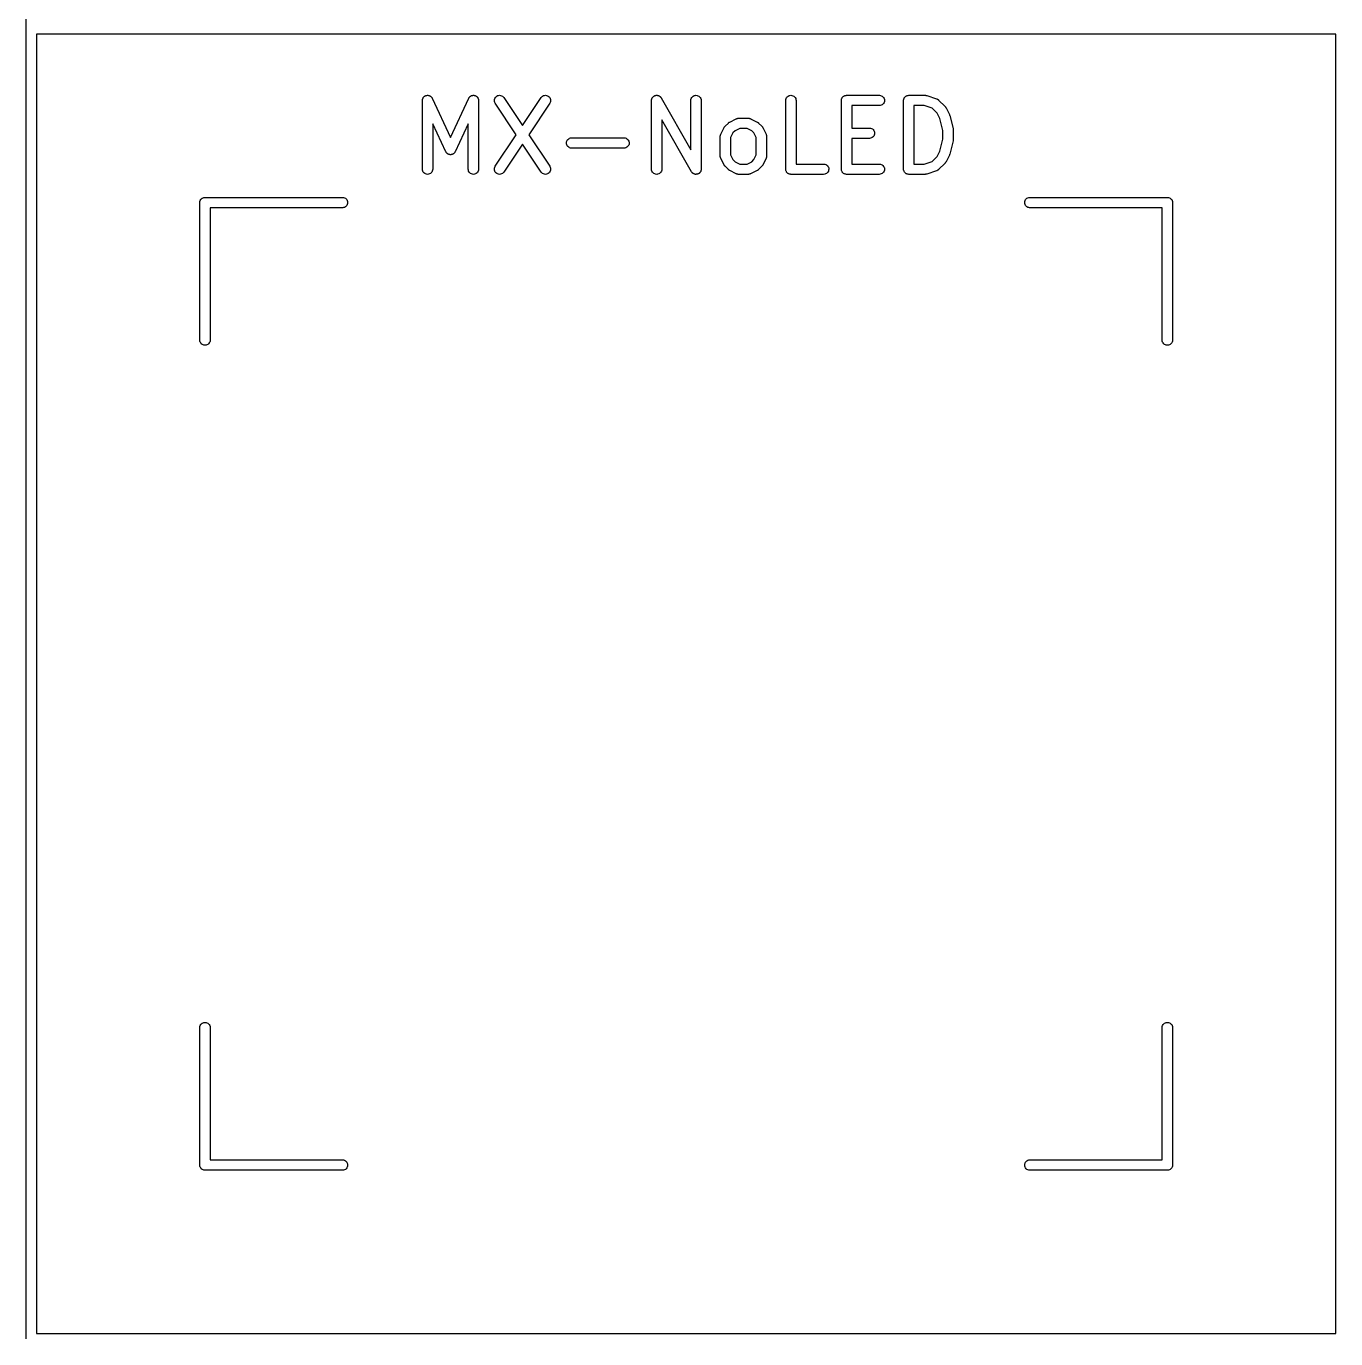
# Model space of a CAD drawing. Extents: x 92.8 to 169.1, y -159.6 to -64.2.
# Drawn here: x 92.79 to 111.84, y -140.5 to -121.4 of the extents above; entities that cross this region are included whole.
import ezdxf

# ---------------------------------------------------------------- set-up
doc = ezdxf.new("R2010")
doc.units = 0
doc.layers.add('BLACK', color=7, linetype='CONTINUOUS')

msp = doc.modelspace()

# ---------------------------------------------------------------- linework, layer by layer
at = {"layer": 'BLACK', "linetype": 'CONTINUOUS'}
for p, q in [((92.794, -121.44), (92.794, -102.398)), ((92.7936, -121.444), (92.794, -121.44)), ((92.794, -121.448), (92.7936, -121.444)), ((92.794, -140.49), (92.794, -121.448)), ((92.944, -121.519), (92.944, -140.419)), ((111.844, -121.519), (92.944, -121.519)), ((111.844, -140.419), (111.844, -121.519)), ((98.5571, -122.483), (98.5577, -122.477)), ((98.5571, -122.484), (98.5571, -122.483)), ((98.5571, -123.484), (98.5571, -122.484)), ((98.5577, -122.477), (98.5581, -122.472)), ((98.5581, -122.472), (98.5585, -122.47)), ((98.5585, -122.47), (98.5587, -122.468)), ((98.5587, -122.468), (98.5604, -122.463)), ((98.5604, -122.463), (98.5619, -122.458)), ((98.5619, -122.458), (98.5626, -122.456)), ((98.5626, -122.456), (98.5632, -122.454)), ((98.5632, -122.454), (98.5659, -122.449)), ((98.5659, -122.449), (98.5683, -122.444)), ((98.5683, -122.444), (98.5694, -122.443)), ((98.5694, -122.443), (98.5702, -122.442)), ((98.5702, -122.442), (98.5738, -122.437)), ((98.5738, -122.437), (98.5772, -122.433)), ((98.5772, -122.433), (98.5785, -122.432)), ((98.5785, -122.432), (98.5796, -122.43)), ((98.5796, -122.43), (98.584, -122.427)), ((98.584, -122.427), (98.5882, -122.423)), ((98.5882, -122.423), (98.5897, -122.422)), ((98.5897, -122.422), (98.591, -122.421)), ((98.591, -122.421), (98.596, -122.419)), ((98.596, -122.419), (98.6009, -122.416)), ((98.6009, -122.416), (98.6025, -122.415)), ((98.6025, -122.415), (98.604, -122.414)), ((98.604, -122.414), (98.6094, -122.413)), ((98.6094, -122.413), (98.6147, -122.411)), ((98.6147, -122.411), (98.6164, -122.411)), ((98.6164, -122.411), (98.618, -122.41)), ((98.618, -122.41), (98.6236, -122.41)), ((98.6236, -122.41), (98.6292, -122.409)), ((98.6292, -122.409), (98.6309, -122.409)), ((98.6309, -122.409), (98.6326, -122.409)), ((98.6326, -122.409), (98.6382, -122.409)), ((98.6382, -122.409), (98.6438, -122.41)), ((98.6438, -122.41), (98.6455, -122.41)), ((98.6455, -122.41), (98.6472, -122.41)), ((98.6472, -122.41), (98.6525, -122.412)), ((98.6525, -122.412), (98.658, -122.413)), ((98.658, -122.413), (98.6595, -122.414)), ((98.6595, -122.414), (98.6612, -122.415)), ((98.6612, -122.415), (98.6661, -122.417)), ((98.6661, -122.417), (98.6712, -122.42)), ((98.6712, -122.42), (98.6725, -122.421)), ((98.6725, -122.421), (98.674, -122.422)), ((98.674, -122.422), (98.6784, -122.425)), ((98.6784, -122.425), (98.6828, -122.429)), ((98.6828, -122.429), (98.684, -122.43)), ((98.684, -122.43), (98.6853, -122.431)), ((98.6853, -122.431), (98.6889, -122.435)), ((98.6889, -122.435), (98.6926, -122.44)), ((98.6926, -122.44), (98.6935, -122.441)), ((98.6935, -122.441), (98.6946, -122.442)), ((98.6946, -122.442), (98.6972, -122.447)), ((98.6972, -122.447), (98.7001, -122.452)), ((98.7001, -122.452), (98.9654, -123.021)), ((98.9654, -123.021), (99.2308, -122.452)), ((99.2308, -122.452), (99.2312, -122.451)), ((99.2312, -122.451), (99.2342, -122.446)), ((99.2342, -122.446), (99.2369, -122.442)), ((99.2369, -122.442), (99.238, -122.44)), ((99.238, -122.44), (99.2389, -122.439)), ((99.2389, -122.439), (99.2427, -122.435)), ((99.2427, -122.435), (99.2463, -122.43)), ((99.2463, -122.43), (99.2476, -122.429)), ((99.2476, -122.429), (99.2488, -122.428)), ((99.2488, -122.428), (99.2533, -122.425)), ((99.2533, -122.425), (99.2577, -122.421)), ((99.2577, -122.421), (99.2592, -122.42)), ((99.2592, -122.42), (99.2606, -122.419)), ((99.2606, -122.419), (99.2657, -122.417)), ((99.2657, -122.417), (99.2707, -122.414)), ((99.2707, -122.414), (99.2723, -122.414)), ((99.2723, -122.414), (99.2739, -122.413)), ((99.2739, -122.413), (99.2793, -122.412)), ((99.2793, -122.412), (99.2847, -122.41)), ((99.2847, -122.41), (99.2864, -122.41)), ((99.2864, -122.41), (99.2881, -122.41)), ((99.2881, -122.41), (99.2937, -122.409)), ((99.2937, -122.409), (99.2993, -122.409)), ((99.2993, -122.409), (99.301, -122.409)), ((99.301, -122.409), (99.3027, -122.409)), ((99.3027, -122.409), (99.3083, -122.41)), ((99.3083, -122.41), (99.3138, -122.41)), ((99.3138, -122.41), (99.3155, -122.411)), ((99.3155, -122.411), (99.3172, -122.411)), ((99.3172, -122.411), (99.3225, -122.413)), ((99.3225, -122.413), (99.3278, -122.415)), ((99.3278, -122.415), (99.3293, -122.416)), ((99.3293, -122.416), (99.331, -122.416)), ((99.331, -122.416), (99.3358, -122.419)), ((99.3358, -122.419), (99.3407, -122.422)), ((99.3407, -122.422), (99.342, -122.423)), ((99.342, -122.423), (99.3435, -122.424)), ((99.3435, -122.424), (99.3477, -122.427)), ((99.3477, -122.427), (99.352, -122.431)), ((99.352, -122.431), (99.3531, -122.432)), ((99.3531, -122.432), (99.3543, -122.434)), ((99.3543, -122.434), (99.3577, -122.438)), ((99.3577, -122.438), (99.3612, -122.442)), ((99.3612, -122.442), (99.362, -122.444)), ((99.362, -122.444), (99.3631, -122.445)), ((99.3631, -122.445), (99.3655, -122.45)), ((99.3655, -122.45), (99.3681, -122.455)), ((99.3681, -122.455), (99.3686, -122.457)), ((99.3686, -122.457), (99.3693, -122.458)), ((99.3693, -122.458), (99.3707, -122.464)), ((99.3707, -122.464), (99.3723, -122.469)), ((99.3723, -122.469), (99.3725, -122.471)), ((99.3725, -122.471), (99.3729, -122.473)), ((99.3729, -122.473), (99.3732, -122.478)), ((99.3732, -122.478), (99.3738, -122.484)), ((99.3738, -122.484), (99.3738, -123.484)), ((99.6047, -122.483), (99.6063, -122.468)), ((99.606, -122.498), (99.6047, -122.483)), ((99.61, -122.512), (99.606, -122.498)), ((99.6063, -122.468), (99.6107, -122.454)), ((99.6167, -122.525), (99.61, -122.512)), ((99.6107, -122.454), (99.6178, -122.442)), ((99.6173, -122.525), (99.6167, -122.525)), ((99.9229, -122.984), (99.6173, -122.525)), ((99.6178, -122.442), (99.6272, -122.43)), ((99.6272, -122.43), (99.6385, -122.421)), ((99.6385, -122.421), (99.6515, -122.414)), ((99.6515, -122.414), (99.6655, -122.41)), ((99.6655, -122.41), (99.6801, -122.409)), ((99.6801, -122.409), (99.6947, -122.41)), ((99.6947, -122.41), (99.7087, -122.415)), ((99.7087, -122.415), (99.7216, -122.422)), ((99.7216, -122.422), (99.7328, -122.431)), ((99.7328, -122.431), (99.7421, -122.442)), ((99.7421, -122.442), (100.013, -122.849)), ((100.013, -122.849), (100.284, -122.442)), ((100.409, -122.525), (100.103, -122.984)), ((100.284, -122.442), (100.285, -122.441)), ((100.285, -122.441), (100.294, -122.43)), ((100.294, -122.43), (100.305, -122.421)), ((100.305, -122.421), (100.318, -122.414)), ((100.318, -122.414), (100.332, -122.41)), ((100.332, -122.41), (100.347, -122.409)), ((100.347, -122.409), (100.362, -122.41)), ((100.362, -122.41), (100.376, -122.415)), ((100.376, -122.415), (100.388, -122.422)), ((100.388, -122.422), (100.4, -122.431)), ((100.4, -122.431), (100.409, -122.442)), ((100.409, -122.442), (100.416, -122.455)), ((100.416, -122.513), (100.409, -122.525)), ((100.416, -122.455), (100.42, -122.469)), ((100.42, -122.499), (100.416, -122.513)), ((100.42, -122.469), (100.421, -122.484)), ((100.421, -122.484), (100.42, -122.499)), ((101.89, -122.483), (101.891, -122.48)), ((101.89, -122.484), (101.89, -122.483)), ((101.89, -123.484), (101.89, -122.484)), ((101.891, -122.478), (101.892, -122.473)), ((101.891, -122.48), (101.891, -122.478)), ((101.892, -122.468), (101.893, -122.466)), ((101.892, -122.473), (101.892, -122.468)), ((101.893, -122.463), (101.895, -122.459)), ((101.893, -122.466), (101.893, -122.463)), ((101.895, -122.459), (101.896, -122.454)), ((101.896, -122.454), (101.898, -122.452)), ((101.898, -122.452), (101.899, -122.45)), ((101.899, -122.45), (101.901, -122.446)), ((101.901, -122.446), (101.904, -122.442)), ((101.904, -122.442), (101.905, -122.44)), ((101.905, -122.44), (101.907, -122.437)), ((101.907, -122.437), (101.91, -122.434)), ((101.91, -122.434), (101.913, -122.43)), ((101.913, -122.43), (101.915, -122.429)), ((101.915, -122.429), (101.917, -122.427)), ((101.917, -122.427), (101.921, -122.424)), ((101.921, -122.424), (101.924, -122.421)), ((101.924, -122.421), (101.927, -122.42)), ((101.927, -122.42), (101.929, -122.419)), ((101.929, -122.419), (101.933, -122.417)), ((101.933, -122.417), (101.937, -122.414)), ((101.937, -122.414), (101.94, -122.414)), ((101.94, -122.414), (101.942, -122.413)), ((101.942, -122.413), (101.947, -122.412)), ((101.947, -122.412), (101.951, -122.41)), ((101.951, -122.41), (101.954, -122.41)), ((101.954, -122.41), (101.956, -122.409)), ((101.956, -122.409), (101.961, -122.409)), ((101.961, -122.409), (101.966, -122.409)), ((101.966, -122.409), (101.968, -122.409)), ((101.968, -122.409), (101.971, -122.409)), ((101.971, -122.409), (101.976, -122.41)), ((101.976, -122.41), (101.981, -122.41)), ((101.981, -122.41), (101.983, -122.411)), ((101.983, -122.411), (101.985, -122.412)), ((101.985, -122.412), (101.99, -122.413)), ((101.99, -122.413), (101.994, -122.415)), ((101.994, -122.415), (101.997, -122.416)), ((101.997, -122.416), (101.999, -122.417)), ((101.999, -122.417), (102.003, -122.419)), ((102.003, -122.419), (102.007, -122.422)), ((102.007, -122.422), (102.009, -122.423)), ((102.009, -122.423), (102.011, -122.425)), ((102.011, -122.425), (102.015, -122.428)), ((102.015, -122.428), (102.019, -122.431)), ((102.019, -122.431), (102.02, -122.433)), ((102.02, -122.433), (102.022, -122.435)), ((102.022, -122.435), (102.025, -122.439)), ((102.025, -122.439), (102.028, -122.442)), ((102.028, -122.442), (102.029, -122.445)), ((102.029, -122.445), (102.031, -122.447)), ((102.031, -122.447), (102.462, -123.201)), ((102.462, -122.483), (102.463, -122.468)), ((102.462, -122.484), (102.462, -122.483)), ((102.462, -123.201), (102.462, -122.484)), ((102.463, -122.468), (102.468, -122.454)), ((102.468, -122.454), (102.475, -122.442)), ((102.475, -122.442), (102.484, -122.43)), ((102.484, -122.43), (102.496, -122.421)), ((102.496, -122.421), (102.509, -122.414)), ((102.509, -122.414), (102.523, -122.41)), ((102.523, -122.41), (102.537, -122.409)), ((102.537, -122.409), (102.552, -122.41)), ((102.552, -122.41), (102.566, -122.415)), ((102.566, -122.415), (102.579, -122.422)), ((102.579, -122.422), (102.59, -122.431)), ((102.59, -122.431), (102.599, -122.442)), ((102.599, -122.442), (102.606, -122.455)), ((102.606, -122.455), (102.61, -122.469)), ((102.61, -122.469), (102.612, -122.484)), ((102.612, -122.484), (102.612, -123.484)), ((103.843, -122.483), (103.844, -122.468)), ((103.843, -122.484), (103.843, -122.483)), ((103.843, -123.484), (103.843, -122.484)), ((103.844, -122.468), (103.849, -122.454)), ((103.849, -122.454), (103.856, -122.442)), ((103.856, -122.442), (103.865, -122.43)), ((103.865, -122.43), (103.877, -122.421)), ((103.877, -122.421), (103.89, -122.414)), ((103.89, -122.414), (103.904, -122.41)), ((103.904, -122.41), (103.918, -122.409)), ((103.918, -122.409), (103.933, -122.41)), ((103.933, -122.41), (103.947, -122.415)), ((103.947, -122.415), (103.96, -122.422)), ((103.96, -122.422), (103.971, -122.431)), ((103.971, -122.431), (103.98, -122.442)), ((103.98, -122.442), (103.987, -122.455)), ((103.987, -122.455), (103.991, -122.469)), ((103.991, -122.469), (103.993, -122.484)), ((103.993, -122.484), (103.993, -123.409)), ((104.652, -122.483), (104.653, -122.476)), ((104.652, -122.484), (104.652, -122.483)), ((104.652, -122.483), (104.652, -122.483)), ((104.652, -122.483), (104.652, -122.483)), ((104.652, -122.483), (104.652, -122.483)), ((104.652, -123.484), (104.652, -122.484)), ((104.653, -122.476), (104.654, -122.469)), ((104.654, -122.468), (104.656, -122.462)), ((104.654, -122.469), (104.654, -122.468)), ((104.654, -122.469), (104.654, -122.469)), ((104.656, -122.462), (104.658, -122.455)), ((104.658, -122.454), (104.662, -122.448)), ((104.658, -122.455), (104.658, -122.454)), ((104.658, -122.455), (104.658, -122.455)), ((104.662, -122.448), (104.665, -122.442)), ((104.665, -122.442), (104.67, -122.436)), ((104.665, -122.442), (104.665, -122.442)), ((104.665, -122.442), (104.665, -122.442)), ((104.67, -122.436), (104.674, -122.431)), ((104.674, -122.431), (104.675, -122.43)), ((104.675, -122.43), (104.68, -122.426)), ((104.675, -122.43), (104.675, -122.43)), ((104.68, -122.426), (104.686, -122.421)), ((104.686, -122.421), (104.693, -122.418)), ((104.686, -122.421), (104.686, -122.421)), ((104.686, -122.421), (104.686, -122.421)), ((104.693, -122.418), (104.699, -122.415)), ((104.699, -122.414), (104.706, -122.412)), ((104.699, -122.415), (104.699, -122.414)), ((104.699, -122.414), (104.699, -122.414)), ((104.706, -122.412), (104.713, -122.41)), ((104.713, -122.41), (104.713, -122.41)), ((104.713, -122.41), (104.713, -122.41)), ((104.713, -122.41), (104.72, -122.41)), ((104.72, -122.41), (104.727, -122.409)), ((104.727, -122.409), (105.204, -122.409)), ((105.204, -122.559), (104.802, -122.559)), ((104.802, -122.559), (104.802, -122.885)), ((105.204, -122.409), (105.205, -122.409)), ((105.218, -122.557), (105.204, -122.559)), ((105.205, -122.409), (105.219, -122.411)), ((105.232, -122.553), (105.218, -122.557)), ((105.219, -122.411), (105.233, -122.415)), ((105.245, -122.546), (105.232, -122.553)), ((105.233, -122.415), (105.246, -122.422)), ((105.256, -122.537), (105.245, -122.546)), ((105.246, -122.422), (105.257, -122.431)), ((105.266, -122.526), (105.256, -122.537)), ((105.257, -122.431), (105.266, -122.443)), ((105.266, -122.443), (105.273, -122.456)), ((105.273, -122.513), (105.266, -122.526)), ((105.273, -122.456), (105.277, -122.47)), ((105.277, -122.499), (105.273, -122.513)), ((105.277, -122.47), (105.279, -122.484)), ((105.279, -122.484), (105.277, -122.499)), ((105.557, -122.483), (105.558, -122.476)), ((105.557, -122.484), (105.557, -122.483)), ((105.557, -122.483), (105.557, -122.483)), ((105.557, -122.483), (105.557, -122.483)), ((105.557, -122.483), (105.557, -122.483)), ((105.557, -123.484), (105.557, -122.484)), ((105.558, -122.476), (105.559, -122.469)), ((105.559, -122.468), (105.561, -122.462)), ((105.559, -122.469), (105.559, -122.468)), ((105.559, -122.469), (105.559, -122.469)), ((105.561, -122.462), (105.563, -122.455)), ((105.563, -122.454), (105.567, -122.448)), ((105.563, -122.455), (105.563, -122.454)), ((105.563, -122.455), (105.563, -122.455)), ((105.567, -122.448), (105.57, -122.442)), ((105.57, -122.442), (105.575, -122.436)), ((105.57, -122.442), (105.57, -122.442)), ((105.57, -122.442), (105.57, -122.442)), ((105.575, -122.436), (105.579, -122.431)), ((105.579, -122.431), (105.579, -122.43)), ((105.579, -122.43), (105.58, -122.43)), ((105.58, -122.43), (105.585, -122.426)), ((105.585, -122.426), (105.591, -122.421)), ((105.591, -122.421), (105.597, -122.418)), ((105.591, -122.421), (105.591, -122.421)), ((105.591, -122.421), (105.591, -122.421)), ((105.597, -122.418), (105.604, -122.415)), ((105.604, -122.414), (105.611, -122.412)), ((105.604, -122.415), (105.604, -122.414)), ((105.604, -122.414), (105.604, -122.414)), ((105.611, -122.412), (105.618, -122.41)), ((105.618, -122.41), (105.618, -122.41)), ((105.618, -122.41), (105.618, -122.41)), ((105.618, -122.41), (105.625, -122.41)), ((105.625, -122.41), (105.632, -122.409)), ((105.632, -122.409), (105.87, -122.409)), ((105.707, -122.559), (105.707, -123.409)), ((105.858, -122.559), (105.707, -122.559)), ((105.973, -122.597), (105.858, -122.559)), ((105.87, -122.409), (105.871, -122.409)), ((105.871, -122.409), (105.875, -122.409)), ((105.875, -122.409), (105.88, -122.409)), ((105.88, -122.409), (105.883, -122.41)), ((105.883, -122.41), (105.886, -122.411)), ((105.886, -122.411), (105.89, -122.412)), ((105.89, -122.412), (105.894, -122.413)), ((105.894, -122.413), (106.037, -122.46)), ((106.037, -122.46), (106.038, -122.461)), ((106.038, -122.461), (106.04, -122.462)), ((106.04, -122.462), (106.042, -122.462)), ((106.042, -122.462), (106.046, -122.465)), ((106.046, -122.465), (106.051, -122.467)), ((106.051, -122.467), (106.053, -122.468)), ((106.053, -122.468), (106.055, -122.469)), ((106.055, -122.469), (106.059, -122.472)), ((106.059, -122.472), (106.063, -122.475)), ((106.063, -122.475), (106.064, -122.477)), ((106.064, -122.477), (106.066, -122.478)), ((106.066, -122.478), (106.161, -122.574)), ((103.027, -122.798), (103.122, -122.75)), ((103.122, -122.75), (103.123, -122.75)), ((103.123, -122.75), (103.125, -122.749)), ((103.125, -122.749), (103.127, -122.748)), ((103.127, -122.748), (103.132, -122.746)), ((103.132, -122.746), (103.137, -122.745)), ((103.137, -122.745), (103.139, -122.744)), ((103.139, -122.744), (103.141, -122.744)), ((103.141, -122.744), (103.146, -122.743)), ((103.146, -122.743), (103.152, -122.742)), ((103.152, -122.742), (103.154, -122.742)), ((103.154, -122.742), (103.156, -122.742)), ((103.156, -122.742), (103.299, -122.742)), ((103.299, -122.742), (103.3, -122.742)), ((103.3, -122.742), (103.302, -122.742)), ((103.302, -122.742), (103.304, -122.742)), ((103.304, -122.742), (103.309, -122.743)), ((103.309, -122.743), (103.314, -122.744)), ((103.314, -122.744), (103.316, -122.745)), ((103.316, -122.745), (103.319, -122.745)), ((103.319, -122.745), (103.323, -122.747)), ((103.323, -122.747), (103.328, -122.748)), ((103.328, -122.748), (103.33, -122.749)), ((103.33, -122.749), (103.332, -122.75)), ((103.332, -122.75), (103.428, -122.798)), ((106.047, -122.671), (105.973, -122.597)), ((106.085, -122.748), (106.047, -122.671)), ((106.129, -122.922), (106.085, -122.748)), ((106.161, -122.574), (106.162, -122.574)), ((106.162, -122.574), (106.165, -122.578)), ((106.165, -122.578), (106.168, -122.581)), ((106.168, -122.581), (106.169, -122.583)), ((106.169, -122.583), (106.171, -122.586)), ((106.171, -122.586), (106.173, -122.59)), ((106.173, -122.59), (106.175, -122.593)), ((106.175, -122.593), (106.223, -122.688)), ((106.223, -122.688), (106.223, -122.689)), ((106.223, -122.689), (106.224, -122.69)), ((106.224, -122.69), (106.224, -122.69)), ((106.224, -122.69), (106.226, -122.697)), ((106.226, -122.697), (106.228, -122.703)), ((106.228, -122.703), (106.229, -122.703)), ((106.229, -122.703), (106.229, -122.704)), ((106.229, -122.704), (106.276, -122.894)), ((98.8975, -123.23), (98.7071, -122.822)), ((98.7071, -122.822), (98.7071, -123.484)), ((99.2238, -122.822), (99.0334, -123.23)), ((99.2238, -123.484), (99.2238, -122.822)), ((102.472, -123.521), (102.04, -122.766)), ((102.04, -122.766), (102.04, -123.484)), ((102.898, -122.974), (102.946, -122.879)), ((102.946, -122.878), (102.949, -122.874)), ((102.946, -122.879), (102.946, -122.878)), ((102.949, -122.874), (102.951, -122.871)), ((102.951, -122.871), (102.953, -122.868)), ((102.953, -122.868), (102.954, -122.866)), ((102.954, -122.866), (102.957, -122.863)), ((102.957, -122.863), (102.96, -122.859)), ((102.96, -122.859), (103.008, -122.812)), ((103.008, -122.811), (103.012, -122.808)), ((103.008, -122.812), (103.008, -122.811)), ((103.012, -122.808), (103.015, -122.806)), ((103.015, -122.806), (103.017, -122.804)), ((103.017, -122.804), (103.02, -122.802)), ((103.02, -122.802), (103.024, -122.8)), ((103.024, -122.8), (103.027, -122.798)), ((103.105, -122.926), (103.075, -122.957)), ((103.174, -122.892), (103.105, -122.926)), ((103.281, -122.892), (103.174, -122.892)), ((103.35, -122.926), (103.281, -122.892)), ((103.38, -122.957), (103.35, -122.926)), ((103.428, -122.798), (103.428, -122.798)), ((103.428, -122.798), (103.432, -122.801)), ((103.432, -122.801), (103.436, -122.803)), ((103.436, -122.803), (103.438, -122.804)), ((103.438, -122.804), (103.441, -122.806)), ((103.441, -122.806), (103.444, -122.809)), ((103.444, -122.809), (103.447, -122.812)), ((103.447, -122.812), (103.495, -122.859)), ((103.495, -122.859), (103.495, -122.86)), ((103.495, -122.86), (103.498, -122.863)), ((103.498, -122.863), (103.501, -122.867)), ((103.501, -122.867), (103.503, -122.869)), ((103.503, -122.869), (103.505, -122.872)), ((103.505, -122.872), (103.506, -122.875)), ((103.506, -122.875), (103.509, -122.879)), ((103.509, -122.879), (103.556, -122.974)), ((104.802, -122.885), (105.061, -122.885)), ((105.061, -122.885), (105.062, -122.885)), ((105.062, -122.885), (105.076, -122.887)), ((105.076, -122.887), (105.09, -122.891)), ((105.09, -122.891), (105.103, -122.898)), ((105.103, -122.898), (105.114, -122.908)), ((105.114, -122.908), (105.123, -122.919)), ((105.123, -122.919), (105.13, -122.932)), ((105.13, -122.932), (105.134, -122.946)), ((105.134, -122.946), (105.136, -122.961)), ((106.129, -123.046), (106.129, -122.922)), ((106.276, -122.894), (106.277, -122.895)), ((106.277, -122.895), (106.277, -122.897)), ((106.277, -122.897), (106.277, -122.898)), ((106.277, -122.898), (106.278, -122.904)), ((106.278, -122.904), (106.278, -122.91)), ((106.278, -122.91), (106.278, -122.911)), ((106.278, -122.911), (106.279, -122.912)), ((106.279, -122.912), (106.279, -123.055)), ((99.6173, -123.442), (99.9229, -122.984)), ((100.013, -123.119), (99.7421, -123.525)), ((100.284, -123.525), (100.013, -123.119)), ((100.103, -122.984), (100.409, -123.442)), ((100.652, -123.102), (100.654, -123.088)), ((100.654, -123.117), (100.652, -123.102)), ((100.654, -123.088), (100.658, -123.074)), ((100.658, -123.131), (100.654, -123.117)), ((100.658, -123.074), (100.665, -123.061)), ((100.665, -123.144), (100.658, -123.131)), ((100.665, -123.061), (100.674, -123.05)), ((100.674, -123.05), (100.686, -123.04)), ((100.686, -123.04), (100.699, -123.034)), ((100.699, -123.034), (100.713, -123.029)), ((100.713, -123.029), (100.727, -123.028)), ((100.727, -123.028), (101.489, -123.028)), ((101.489, -123.028), (101.49, -123.028)), ((101.49, -123.028), (101.505, -123.03)), ((101.505, -123.03), (101.519, -123.034)), ((101.519, -123.034), (101.532, -123.041)), ((101.532, -123.041), (101.543, -123.05)), ((101.543, -123.05), (101.552, -123.062)), ((101.558, -123.132), (101.551, -123.145)), ((101.552, -123.062), (101.559, -123.075)), ((101.563, -123.118), (101.558, -123.132)), ((101.559, -123.075), (101.563, -123.089)), ((101.563, -123.089), (101.564, -123.103)), ((101.564, -123.103), (101.563, -123.118)), ((102.89, -123.007), (102.891, -123.004)), ((102.89, -123.008), (102.89, -123.007)), ((102.89, -123.293), (102.89, -123.008)), ((102.891, -122.997), (102.892, -122.992)), ((102.891, -123.002), (102.891, -122.997)), ((102.891, -123.004), (102.891, -123.002)), ((102.892, -122.992), (102.893, -122.99)), ((102.893, -122.988), (102.895, -122.983)), ((102.893, -122.99), (102.893, -122.988)), ((102.895, -122.983), (102.896, -122.978)), ((102.896, -122.978), (102.898, -122.976)), ((102.898, -122.976), (102.898, -122.974)), ((103.075, -122.957), (103.04, -123.025)), ((103.04, -123.025), (103.04, -123.276)), ((103.414, -123.025), (103.38, -122.957)), ((103.414, -123.276), (103.414, -123.025)), ((103.556, -122.974), (103.557, -122.975)), ((103.557, -122.975), (103.558, -122.977)), ((103.558, -122.977), (103.559, -122.979)), ((103.559, -122.979), (103.56, -122.984)), ((103.56, -122.984), (103.562, -122.989)), ((103.562, -122.989), (103.562, -122.991)), ((103.562, -122.991), (103.563, -122.993)), ((103.563, -122.993), (103.563, -122.998)), ((103.563, -122.998), (103.564, -123.003)), ((103.564, -123.003), (103.564, -123.005)), ((103.564, -123.005), (103.564, -123.008)), ((103.564, -123.008), (103.564, -123.293)), ((105.061, -123.035), (104.802, -123.035)), ((104.802, -123.035), (104.802, -123.409)), ((105.075, -123.034), (105.061, -123.035)), ((105.089, -123.029), (105.075, -123.034)), ((105.102, -123.023), (105.089, -123.029)), ((105.114, -123.013), (105.102, -123.023)), ((105.123, -123.002), (105.114, -123.013)), ((105.13, -122.989), (105.123, -123.002)), ((105.134, -122.975), (105.13, -122.989)), ((105.136, -122.961), (105.134, -122.975)), ((106.085, -123.22), (106.129, -123.046)), ((106.276, -123.073), (106.229, -123.264)), ((106.277, -123.071), (106.276, -123.072)), ((106.276, -123.072), (106.276, -123.073)), ((106.278, -123.065), (106.277, -123.071)), ((106.279, -123.056), (106.278, -123.058)), ((106.278, -123.058), (106.278, -123.059)), ((106.278, -123.059), (106.278, -123.065)), ((106.279, -123.055), (106.279, -123.056)), ((98.8995, -123.233), (98.8975, -123.23)), ((98.9011, -123.237), (98.8995, -123.233)), ((98.9032, -123.24), (98.9011, -123.237)), ((98.9049, -123.242), (98.9032, -123.24)), ((98.9075, -123.245), (98.9049, -123.242)), ((98.9099, -123.249), (98.9075, -123.245)), ((98.9124, -123.251), (98.9099, -123.249)), ((98.9147, -123.253), (98.9124, -123.251)), ((98.9178, -123.256), (98.9147, -123.253)), ((98.9207, -123.258), (98.9178, -123.256)), ((98.9236, -123.26), (98.9207, -123.258)), ((98.9264, -123.262), (98.9236, -123.26)), ((98.9299, -123.264), (98.9264, -123.262)), ((98.9332, -123.266), (98.9299, -123.264)), ((98.9365, -123.267), (98.9332, -123.266)), ((98.9396, -123.269), (98.9365, -123.267)), ((98.9433, -123.27), (98.9396, -123.269)), ((98.947, -123.271), (98.9433, -123.27)), ((98.9504, -123.271), (98.947, -123.271)), ((98.9537, -123.272), (98.9504, -123.271)), ((98.9576, -123.272), (98.9537, -123.272)), ((98.9615, -123.273), (98.9576, -123.272)), ((98.9649, -123.273), (98.9615, -123.273)), ((98.9683, -123.273), (98.9649, -123.273)), ((98.9722, -123.273), (98.9683, -123.273)), ((98.9761, -123.272), (98.9722, -123.273)), ((98.9794, -123.272), (98.9761, -123.272)), ((98.9828, -123.271), (98.9794, -123.272)), ((98.9865, -123.27), (98.9828, -123.271)), ((98.9903, -123.269), (98.9865, -123.27)), ((98.9934, -123.267), (98.9903, -123.269)), ((98.9967, -123.266), (98.9934, -123.267)), ((99, -123.264), (98.9967, -123.266)), ((99.0036, -123.263), (99, -123.264)), ((99.0064, -123.261), (99.0036, -123.263)), ((99.0093, -123.259), (99.0064, -123.261)), ((99.0122, -123.256), (99.0093, -123.259)), ((99.0154, -123.254), (99.0122, -123.256)), ((99.0177, -123.252), (99.0154, -123.254)), ((99.0203, -123.249), (99.0177, -123.252)), ((99.0227, -123.246), (99.0203, -123.249)), ((99.0253, -123.243), (99.0227, -123.246)), ((99.0271, -123.24), (99.0253, -123.243)), ((99.0292, -123.238), (99.0271, -123.24)), ((99.0309, -123.234), (99.0292, -123.238)), ((99.0329, -123.231), (99.0309, -123.234)), ((99.0334, -123.23), (99.0329, -123.231)), ((100.674, -123.155), (100.665, -123.144)), ((100.685, -123.165), (100.674, -123.155)), ((100.698, -123.172), (100.685, -123.165)), ((100.712, -123.176), (100.698, -123.172)), ((100.726, -123.178), (100.712, -123.176)), ((100.727, -123.178), (100.726, -123.178)), ((101.489, -123.178), (100.727, -123.178)), ((101.504, -123.176), (101.489, -123.178)), ((101.518, -123.172), (101.504, -123.176)), ((101.531, -123.165), (101.518, -123.172)), ((101.542, -123.156), (101.531, -123.165)), ((101.551, -123.145), (101.542, -123.156)), ((102.891, -123.296), (102.89, -123.293)), ((102.891, -123.298), (102.891, -123.296)), ((102.891, -123.303), (102.891, -123.298)), ((102.892, -123.308), (102.891, -123.303)), ((102.892, -123.31), (102.892, -123.308)), ((102.893, -123.312), (102.892, -123.31)), ((102.895, -123.317), (102.893, -123.312)), ((102.896, -123.322), (102.895, -123.317)), ((102.897, -123.324), (102.896, -123.322)), ((102.898, -123.326), (102.897, -123.324)), ((102.898, -123.327), (102.898, -123.326)), ((102.946, -123.422), (102.898, -123.327)), ((103.04, -123.276), (103.075, -123.344)), ((103.38, -123.344), (103.414, -123.276)), ((103.556, -123.327), (103.509, -123.422)), ((103.557, -123.325), (103.556, -123.327)), ((103.558, -123.323), (103.557, -123.325)), ((103.56, -123.318), (103.558, -123.323)), ((103.562, -123.313), (103.56, -123.318)), ((103.563, -123.309), (103.562, -123.311)), ((103.562, -123.311), (103.562, -123.313)), ((103.564, -123.299), (103.563, -123.304)), ((103.563, -123.304), (103.563, -123.309)), ((103.564, -123.293), (103.564, -123.294)), ((103.564, -123.294), (103.564, -123.297)), ((103.564, -123.297), (103.564, -123.299)), ((105.973, -123.371), (106.047, -123.297)), ((106.047, -123.297), (106.085, -123.22)), ((106.223, -123.279), (106.175, -123.375)), ((106.226, -123.272), (106.223, -123.279)), ((106.223, -123.279), (106.223, -123.279)), ((106.223, -123.279), (106.223, -123.279)), ((106.228, -123.266), (106.226, -123.272)), ((106.229, -123.264), (106.228, -123.265)), ((106.228, -123.265), (106.228, -123.265)), ((106.228, -123.265), (106.228, -123.266)), ((98.5585, -123.498), (98.5571, -123.484)), ((98.5628, -123.512), (98.5585, -123.498)), ((98.5696, -123.525), (98.5628, -123.512)), ((98.701, -123.513), (98.694, -123.526)), ((98.7055, -123.499), (98.701, -123.513)), ((98.7071, -123.485), (98.7055, -123.499)), ((98.7071, -123.484), (98.7071, -123.485)), ((99.2252, -123.498), (99.2238, -123.484)), ((99.2294, -123.512), (99.2252, -123.498)), ((99.2363, -123.525), (99.2294, -123.512)), ((99.3677, -123.513), (99.3606, -123.526)), ((99.3721, -123.499), (99.3677, -123.513)), ((99.3738, -123.485), (99.3721, -123.499)), ((99.3738, -123.484), (99.3738, -123.485)), ((99.6047, -123.484), (99.6062, -123.469)), ((99.6061, -123.498), (99.6047, -123.484)), ((99.6103, -123.512), (99.6061, -123.498)), ((99.6062, -123.469), (99.6104, -123.455)), ((99.6172, -123.525), (99.6103, -123.512)), ((99.6104, -123.455), (99.6173, -123.442)), ((100.415, -123.513), (100.408, -123.526)), ((100.409, -123.442), (100.409, -123.443)), ((100.409, -123.443), (100.416, -123.456)), ((100.42, -123.499), (100.415, -123.513)), ((100.416, -123.456), (100.42, -123.47)), ((100.42, -123.47), (100.421, -123.485)), ((100.421, -123.485), (100.42, -123.499)), ((101.892, -123.498), (101.89, -123.484)), ((101.896, -123.512), (101.892, -123.498)), ((101.903, -123.525), (101.896, -123.512)), ((102.034, -123.513), (102.027, -123.526)), ((102.039, -123.499), (102.034, -123.513)), ((102.04, -123.485), (102.039, -123.499)), ((102.04, -123.484), (102.04, -123.485)), ((102.473, -123.523), (102.472, -123.521)), ((102.601, -123.522), (102.599, -123.526)), ((102.604, -123.518), (102.601, -123.522)), ((102.605, -123.516), (102.604, -123.518)), ((102.606, -123.513), (102.605, -123.516)), ((102.607, -123.509), (102.606, -123.513)), ((102.609, -123.504), (102.607, -123.509)), ((102.61, -123.499), (102.609, -123.502)), ((102.609, -123.502), (102.609, -123.504)), ((102.611, -123.495), (102.61, -123.499)), ((102.612, -123.49), (102.611, -123.495)), ((102.612, -123.484), (102.612, -123.485)), ((102.612, -123.485), (102.612, -123.487)), ((102.612, -123.487), (102.612, -123.49)), ((102.948, -123.426), (102.946, -123.422)), ((102.95, -123.429), (102.948, -123.426)), ((102.952, -123.432), (102.95, -123.429)), ((102.954, -123.435), (102.952, -123.432)), ((102.957, -123.438), (102.954, -123.435)), ((102.959, -123.441), (102.957, -123.438)), ((102.96, -123.442), (102.959, -123.441)), ((103.008, -123.489), (102.96, -123.442)), ((103.011, -123.492), (103.008, -123.489)), ((103.014, -123.495), (103.011, -123.492)), ((103.017, -123.497), (103.014, -123.495)), ((103.019, -123.499), (103.017, -123.497)), ((103.023, -123.501), (103.019, -123.499)), ((103.026, -123.503), (103.023, -123.501)), ((103.027, -123.503), (103.026, -123.503)), ((103.122, -123.551), (103.027, -123.503)), ((103.075, -123.344), (103.105, -123.375)), ((103.105, -123.375), (103.174, -123.409)), ((103.174, -123.409), (103.281, -123.409)), ((103.281, -123.409), (103.35, -123.375)), ((103.428, -123.503), (103.332, -123.551)), ((103.35, -123.375), (103.38, -123.344)), ((103.431, -123.501), (103.428, -123.503)), ((103.435, -123.499), (103.431, -123.501)), ((103.437, -123.497), (103.435, -123.499)), ((103.44, -123.496), (103.437, -123.497)), ((103.443, -123.493), (103.44, -123.496)), ((103.446, -123.49), (103.443, -123.493)), ((103.447, -123.489), (103.446, -123.49)), ((103.495, -123.442), (103.447, -123.489)), ((103.497, -123.438), (103.495, -123.442)), ((103.5, -123.435), (103.497, -123.438)), ((103.502, -123.433), (103.5, -123.435)), ((103.504, -123.43), (103.502, -123.433)), ((103.506, -123.427), (103.504, -123.43)), ((103.508, -123.423), (103.506, -123.427)), ((103.509, -123.422), (103.508, -123.423)), ((103.843, -123.491), (103.843, -123.484)), ((103.844, -123.498), (103.843, -123.491)), ((103.846, -123.505), (103.844, -123.498)), ((103.844, -123.498), (103.844, -123.498)), ((103.844, -123.498), (103.844, -123.498)), ((103.848, -123.512), (103.846, -123.505)), ((103.852, -123.519), (103.848, -123.512)), ((103.848, -123.512), (103.848, -123.512)), ((103.848, -123.512), (103.848, -123.512)), ((103.855, -123.525), (103.852, -123.519)), ((103.993, -123.409), (104.394, -123.409)), ((104.394, -123.409), (104.395, -123.409)), ((104.395, -123.409), (104.41, -123.411)), ((104.41, -123.411), (104.424, -123.415)), ((104.424, -123.415), (104.436, -123.422)), ((104.436, -123.422), (104.448, -123.431)), ((104.448, -123.431), (104.457, -123.443)), ((104.463, -123.513), (104.456, -123.526)), ((104.457, -123.443), (104.464, -123.456)), ((104.467, -123.499), (104.463, -123.513)), ((104.464, -123.456), (104.468, -123.47)), ((104.469, -123.484), (104.467, -123.499)), ((104.468, -123.47), (104.469, -123.484)), ((104.653, -123.491), (104.652, -123.484)), ((104.654, -123.498), (104.653, -123.491)), ((104.656, -123.505), (104.654, -123.498)), ((104.654, -123.498), (104.654, -123.498)), ((104.654, -123.498), (104.654, -123.498)), ((104.658, -123.512), (104.656, -123.505)), ((104.661, -123.519), (104.658, -123.512)), ((104.658, -123.512), (104.658, -123.512)), ((104.658, -123.512), (104.658, -123.512)), ((104.665, -123.525), (104.661, -123.519)), ((104.802, -123.409), (105.204, -123.409)), ((105.204, -123.409), (105.205, -123.409)), ((105.205, -123.409), (105.219, -123.411)), ((105.219, -123.411), (105.233, -123.415)), ((105.233, -123.415), (105.246, -123.422)), ((105.246, -123.422), (105.257, -123.431)), ((105.257, -123.431), (105.266, -123.443)), ((105.266, -123.443), (105.273, -123.456)), ((105.273, -123.513), (105.266, -123.526)), ((105.273, -123.456), (105.277, -123.47)), ((105.277, -123.499), (105.273, -123.513)), ((105.277, -123.47), (105.279, -123.484)), ((105.279, -123.484), (105.277, -123.499)), ((105.558, -123.491), (105.557, -123.484)), ((105.558, -123.498), (105.558, -123.491)), ((105.559, -123.498), (105.558, -123.498)), ((105.558, -123.498), (105.558, -123.498)), ((105.561, -123.505), (105.559, -123.498)), ((105.563, -123.512), (105.561, -123.505)), ((105.566, -123.519), (105.563, -123.512)), ((105.563, -123.512), (105.563, -123.512)), ((105.563, -123.512), (105.563, -123.512)), ((105.569, -123.525), (105.566, -123.519)), ((105.707, -123.409), (105.858, -123.409)), ((105.858, -123.409), (105.973, -123.371)), ((106.037, -123.507), (105.894, -123.555)), ((106.039, -123.507), (106.037, -123.507)), ((106.041, -123.506), (106.039, -123.507)), ((106.045, -123.504), (106.041, -123.506)), ((106.05, -123.501), (106.045, -123.504)), ((106.052, -123.5), (106.05, -123.501)), ((106.054, -123.499), (106.052, -123.5)), ((106.058, -123.496), (106.054, -123.499)), ((106.062, -123.493), (106.058, -123.496)), ((106.064, -123.491), (106.062, -123.493)), ((106.065, -123.49), (106.064, -123.491)), ((106.066, -123.489), (106.065, -123.49)), ((106.161, -123.394), (106.066, -123.489)), ((106.164, -123.391), (106.161, -123.394)), ((106.167, -123.388), (106.164, -123.391)), ((106.169, -123.385), (106.167, -123.388)), ((106.171, -123.383), (106.169, -123.385)), ((106.173, -123.379), (106.171, -123.383)), ((106.175, -123.375), (106.173, -123.379)), ((106.175, -123.375), (106.175, -123.375)), ((98.5789, -123.537), (98.5696, -123.525)), ((98.5902, -123.546), (98.5789, -123.537)), ((98.603, -123.553), (98.5902, -123.546)), ((98.617, -123.557), (98.603, -123.553)), ((98.6316, -123.559), (98.617, -123.557)), ((98.6461, -123.558), (98.6316, -123.559)), ((98.6602, -123.553), (98.6461, -123.558)), ((98.6732, -123.547), (98.6602, -123.553)), ((98.6846, -123.537), (98.6732, -123.547)), ((98.694, -123.526), (98.6846, -123.537)), ((99.2455, -123.537), (99.2363, -123.525)), ((99.2568, -123.546), (99.2455, -123.537)), ((99.2697, -123.553), (99.2568, -123.546)), ((99.2837, -123.557), (99.2697, -123.553)), ((99.2982, -123.559), (99.2837, -123.557)), ((99.3128, -123.558), (99.2982, -123.559)), ((99.3269, -123.553), (99.3128, -123.558)), ((99.3398, -123.547), (99.3269, -123.553)), ((99.3512, -123.537), (99.3398, -123.547)), ((99.3606, -123.526), (99.3512, -123.537)), ((99.6264, -123.537), (99.6172, -123.525)), ((99.6377, -123.546), (99.6264, -123.537)), ((99.6505, -123.553), (99.6377, -123.546)), ((99.6645, -123.557), (99.6505, -123.553)), ((99.6791, -123.559), (99.6645, -123.557)), ((99.6937, -123.558), (99.6791, -123.559)), ((99.7077, -123.553), (99.6937, -123.558)), ((99.7207, -123.547), (99.7077, -123.553)), ((99.7321, -123.538), (99.7207, -123.547)), ((99.7415, -123.526), (99.7321, -123.538)), ((99.7421, -123.525), (99.7415, -123.526)), ((100.293, -123.537), (100.284, -123.525)), ((100.305, -123.546), (100.293, -123.537)), ((100.317, -123.553), (100.305, -123.546)), ((100.331, -123.557), (100.317, -123.553)), ((100.346, -123.559), (100.331, -123.557)), ((100.361, -123.558), (100.346, -123.559)), ((100.375, -123.553), (100.361, -123.558)), ((100.388, -123.547), (100.375, -123.553)), ((100.399, -123.537), (100.388, -123.547)), ((100.408, -123.526), (100.399, -123.537)), ((101.912, -123.537), (101.903, -123.525)), ((101.923, -123.546), (101.912, -123.537)), ((101.936, -123.553), (101.923, -123.546)), ((101.95, -123.557), (101.936, -123.553)), ((101.965, -123.559), (101.95, -123.557)), ((101.979, -123.558), (101.965, -123.559)), ((101.994, -123.553), (101.979, -123.558)), ((102.006, -123.547), (101.994, -123.553)), ((102.018, -123.537), (102.006, -123.547)), ((102.027, -123.526), (102.018, -123.537)), ((102.474, -123.525), (102.473, -123.523)), ((102.477, -123.529), (102.474, -123.525)), ((102.48, -123.533), (102.477, -123.529)), ((102.482, -123.535), (102.48, -123.533)), ((102.484, -123.537), (102.482, -123.535)), ((102.487, -123.54), (102.484, -123.537)), ((102.491, -123.543), (102.487, -123.54)), ((102.493, -123.544), (102.491, -123.543)), ((102.495, -123.546), (102.493, -123.544)), ((102.499, -123.548), (102.495, -123.546)), ((102.503, -123.551), (102.499, -123.548)), ((102.506, -123.552), (102.503, -123.551)), ((102.508, -123.553), (102.506, -123.552)), ((102.512, -123.554), (102.508, -123.553)), ((102.517, -123.556), (102.512, -123.554)), ((102.519, -123.557), (102.517, -123.556)), ((102.522, -123.557), (102.519, -123.557)), ((102.527, -123.558), (102.522, -123.557)), ((102.531, -123.559), (102.527, -123.558)), ((102.534, -123.559), (102.531, -123.559)), ((102.536, -123.559), (102.534, -123.559)), ((102.541, -123.558), (102.536, -123.559)), ((102.546, -123.558), (102.541, -123.558)), ((102.548, -123.558), (102.546, -123.558)), ((102.551, -123.558), (102.548, -123.558)), ((102.556, -123.556), (102.551, -123.558)), ((102.56, -123.555), (102.556, -123.556)), ((102.563, -123.554), (102.56, -123.555)), ((102.565, -123.553), (102.563, -123.554)), ((102.569, -123.551), (102.565, -123.553)), ((102.574, -123.549), (102.569, -123.551)), ((102.576, -123.548), (102.574, -123.549)), ((102.578, -123.547), (102.576, -123.548)), ((102.582, -123.544), (102.578, -123.547)), ((102.586, -123.541), (102.582, -123.544)), ((102.587, -123.539), (102.586, -123.541)), ((102.589, -123.537), (102.587, -123.539)), ((102.592, -123.534), (102.589, -123.537)), ((102.596, -123.53), (102.592, -123.534)), ((102.597, -123.528), (102.596, -123.53)), ((102.599, -123.526), (102.597, -123.528)), ((103.124, -123.552), (103.122, -123.551)), ((103.126, -123.553), (103.124, -123.552)), ((103.131, -123.554), (103.126, -123.553)), ((103.136, -123.556), (103.131, -123.554)), ((103.138, -123.557), (103.136, -123.556)), ((103.14, -123.557), (103.138, -123.557)), ((103.145, -123.558), (103.14, -123.557)), ((103.15, -123.559), (103.145, -123.558)), ((103.153, -123.559), (103.15, -123.559)), ((103.155, -123.559), (103.153, -123.559)), ((103.156, -123.559), (103.155, -123.559)), ((103.299, -123.559), (103.156, -123.559)), ((103.301, -123.559), (103.299, -123.559)), ((103.303, -123.559), (103.301, -123.559)), ((103.308, -123.558), (103.303, -123.559)), ((103.313, -123.557), (103.308, -123.558)), ((103.315, -123.557), (103.313, -123.557)), ((103.318, -123.556), (103.315, -123.557)), ((103.322, -123.555), (103.318, -123.556)), ((103.327, -123.553), (103.322, -123.555)), ((103.329, -123.552), (103.327, -123.553)), ((103.331, -123.551), (103.329, -123.552)), ((103.332, -123.551), (103.331, -123.551)), ((103.86, -123.531), (103.855, -123.525)), ((103.855, -123.525), (103.855, -123.525)), ((103.855, -123.525), (103.855, -123.525)), ((103.864, -123.536), (103.86, -123.531)), ((103.864, -123.537), (103.864, -123.536)), ((103.865, -123.537), (103.864, -123.537)), ((103.87, -123.541), (103.865, -123.537)), ((103.875, -123.546), (103.87, -123.541)), ((103.876, -123.546), (103.875, -123.546)), ((103.882, -123.549), (103.876, -123.546)), ((103.876, -123.546), (103.876, -123.546)), ((103.888, -123.553), (103.882, -123.549)), ((103.889, -123.553), (103.888, -123.553)), ((103.896, -123.555), (103.889, -123.553)), ((103.889, -123.553), (103.889, -123.553)), ((103.902, -123.557), (103.896, -123.555)), ((103.903, -123.557), (103.902, -123.557)), ((103.902, -123.557), (103.902, -123.557)), ((103.91, -123.558), (103.903, -123.557)), ((103.917, -123.559), (103.91, -123.558)), ((103.918, -123.559), (103.917, -123.559)), ((103.917, -123.559), (103.917, -123.559)), ((103.917, -123.559), (103.917, -123.559)), ((103.917, -123.559), (103.917, -123.559)), ((104.394, -123.559), (103.918, -123.559)), ((104.409, -123.557), (104.394, -123.559)), ((104.423, -123.553), (104.409, -123.557)), ((104.436, -123.546), (104.423, -123.553)), ((104.447, -123.537), (104.436, -123.546)), ((104.456, -123.526), (104.447, -123.537)), ((104.669, -123.531), (104.665, -123.525)), ((104.665, -123.525), (104.665, -123.525)), ((104.665, -123.525), (104.665, -123.525)), ((104.674, -123.536), (104.669, -123.531)), ((104.674, -123.537), (104.674, -123.536)), ((104.68, -123.541), (104.674, -123.537)), ((104.674, -123.537), (104.674, -123.537)), ((104.685, -123.546), (104.68, -123.541)), ((104.692, -123.549), (104.685, -123.546)), ((104.685, -123.546), (104.685, -123.546)), ((104.685, -123.546), (104.685, -123.546)), ((104.698, -123.553), (104.692, -123.549)), ((104.705, -123.555), (104.698, -123.553)), ((104.698, -123.553), (104.698, -123.553)), ((104.698, -123.553), (104.698, -123.553)), ((104.712, -123.557), (104.705, -123.555)), ((104.719, -123.558), (104.712, -123.557)), ((104.712, -123.557), (104.712, -123.557)), ((104.712, -123.557), (104.712, -123.557)), ((104.726, -123.559), (104.719, -123.558)), ((104.727, -123.559), (104.726, -123.559)), ((105.204, -123.559), (104.727, -123.559)), ((104.727, -123.559), (104.727, -123.559)), ((104.727, -123.559), (104.727, -123.559)), ((104.727, -123.559), (104.727, -123.559)), ((105.218, -123.557), (105.204, -123.559)), ((105.232, -123.553), (105.218, -123.557)), ((105.245, -123.546), (105.232, -123.553)), ((105.256, -123.537), (105.245, -123.546)), ((105.266, -123.526), (105.256, -123.537)), ((105.57, -123.525), (105.569, -123.525)), ((105.574, -123.531), (105.57, -123.525)), ((105.57, -123.525), (105.57, -123.525)), ((105.579, -123.536), (105.574, -123.531)), ((105.579, -123.537), (105.579, -123.536)), ((105.584, -123.541), (105.579, -123.537)), ((105.579, -123.537), (105.579, -123.537)), ((105.59, -123.546), (105.584, -123.541)), ((105.596, -123.549), (105.59, -123.546)), ((105.59, -123.546), (105.59, -123.546)), ((105.59, -123.546), (105.59, -123.546)), ((105.603, -123.553), (105.596, -123.549)), ((105.61, -123.555), (105.603, -123.553)), ((105.603, -123.553), (105.603, -123.553)), ((105.603, -123.553), (105.603, -123.553)), ((105.617, -123.557), (105.61, -123.555)), ((105.624, -123.558), (105.617, -123.557)), ((105.617, -123.557), (105.617, -123.557)), ((105.617, -123.557), (105.617, -123.557)), ((105.631, -123.559), (105.624, -123.558)), ((105.632, -123.559), (105.631, -123.559)), ((105.87, -123.559), (105.632, -123.559)), ((105.632, -123.559), (105.632, -123.559)), ((105.632, -123.559), (105.632, -123.559)), ((105.632, -123.559), (105.632, -123.559)), ((105.874, -123.558), (105.87, -123.559)), ((105.879, -123.558), (105.874, -123.558)), ((105.882, -123.558), (105.879, -123.558)), ((105.885, -123.557), (105.882, -123.558)), ((105.889, -123.556), (105.885, -123.557)), ((105.893, -123.555), (105.889, -123.556)), ((105.894, -123.555), (105.893, -123.555)), ((95.3521, -123.906), (95.3652, -123.899)), ((95.3652, -123.899), (95.3793, -123.895)), ((95.3793, -123.895), (95.3903, -123.894)), ((95.3903, -123.894), (95.394, -123.894)), ((95.394, -123.894), (95.3977, -123.894)), ((95.3977, -123.894), (97.3977, -123.894)), ((97.3977, -123.894), (97.4087, -123.895)), ((97.4087, -123.895), (97.4228, -123.899)), ((97.4228, -123.899), (97.4359, -123.906)), ((107.352, -123.906), (107.365, -123.899)), ((107.365, -123.899), (107.379, -123.895)), ((107.379, -123.895), (107.39, -123.894)), ((107.39, -123.894), (109.39, -123.894)), ((109.39, -123.894), (109.394, -123.894)), ((109.394, -123.894), (109.398, -123.894)), ((109.398, -123.894), (109.409, -123.895)), ((109.409, -123.895), (109.423, -123.899)), ((109.423, -123.899), (109.436, -123.906)), ((95.3186, -123.969), (95.3201, -123.954)), ((95.319, -123.973), (95.3186, -123.969)), ((95.319, -125.973), (95.319, -123.973)), ((95.3201, -123.954), (95.3244, -123.94)), ((95.3244, -123.94), (95.3313, -123.927)), ((95.3313, -123.927), (95.3407, -123.916)), ((95.3407, -123.916), (95.3521, -123.906)), ((97.3977, -124.044), (95.469, -124.044)), ((95.469, -124.044), (95.469, -125.973)), ((97.4087, -124.043), (97.3977, -124.044)), ((97.4228, -124.039), (97.4087, -124.043)), ((97.4359, -124.032), (97.4228, -124.039)), ((97.4359, -123.906), (97.4473, -123.916)), ((97.4473, -124.022), (97.4359, -124.032)), ((97.4473, -123.916), (97.4567, -123.927)), ((97.4567, -124.011), (97.4473, -124.022)), ((97.4567, -123.927), (97.4636, -123.94)), ((97.4636, -123.998), (97.4567, -124.011)), ((97.4636, -123.94), (97.4679, -123.954)), ((97.4679, -123.984), (97.4636, -123.998)), ((97.4679, -123.954), (97.4694, -123.969)), ((97.4694, -123.969), (97.4679, -123.984)), ((107.319, -123.969), (107.32, -123.954)), ((107.32, -123.984), (107.319, -123.969)), ((107.32, -123.954), (107.324, -123.94)), ((107.324, -123.998), (107.32, -123.984)), ((107.324, -123.94), (107.331, -123.927)), ((107.331, -124.011), (107.324, -123.998)), ((107.331, -123.927), (107.341, -123.916)), ((107.341, -124.022), (107.331, -124.011)), ((107.341, -123.916), (107.352, -123.906)), ((107.352, -124.032), (107.341, -124.022)), ((107.365, -124.039), (107.352, -124.032)), ((107.379, -124.043), (107.365, -124.039)), ((107.39, -124.044), (107.379, -124.043)), ((109.319, -124.044), (107.39, -124.044)), ((109.319, -125.973), (109.319, -124.044)), ((109.436, -123.906), (109.447, -123.916)), ((109.447, -123.916), (109.457, -123.927)), ((109.457, -123.927), (109.464, -123.94)), ((109.464, -123.94), (109.468, -123.954)), ((109.468, -123.954), (109.469, -123.969)), ((109.469, -123.969), (109.469, -123.973)), ((109.469, -123.973), (109.469, -125.973)), ((95.3201, -125.984), (95.319, -125.973)), ((95.3244, -125.998), (95.3201, -125.984)), ((95.3313, -126.011), (95.3244, -125.998)), ((95.4636, -125.998), (95.4567, -126.011)), ((95.4679, -125.984), (95.4636, -125.998)), ((95.469, -125.973), (95.4679, -125.984)), ((109.32, -125.984), (109.319, -125.973)), ((109.324, -125.998), (109.32, -125.984)), ((109.331, -126.011), (109.324, -125.998)), ((109.464, -125.998), (109.457, -126.011)), ((109.468, -125.984), (109.464, -125.998)), ((109.469, -125.973), (109.468, -125.984)), ((95.3407, -126.022), (95.3313, -126.011)), ((95.3521, -126.032), (95.3407, -126.022)), ((95.3652, -126.039), (95.3521, -126.032)), ((95.3793, -126.043), (95.3652, -126.039)), ((95.394, -126.044), (95.3793, -126.043)), ((95.4087, -126.043), (95.394, -126.044)), ((95.4228, -126.039), (95.4087, -126.043)), ((95.4359, -126.032), (95.4228, -126.039)), ((95.4473, -126.022), (95.4359, -126.032)), ((95.4567, -126.011), (95.4473, -126.022)), ((109.341, -126.022), (109.331, -126.011)), ((109.352, -126.032), (109.341, -126.022)), ((109.365, -126.039), (109.352, -126.032)), ((109.379, -126.043), (109.365, -126.039)), ((109.394, -126.044), (109.379, -126.043)), ((109.409, -126.043), (109.394, -126.044)), ((109.423, -126.039), (109.409, -126.043)), ((109.436, -126.032), (109.423, -126.039)), ((109.447, -126.022), (109.436, -126.032)), ((109.457, -126.011), (109.447, -126.022)), ((95.3244, -135.94), (95.3313, -135.927)), ((95.3313, -135.927), (95.3407, -135.916)), ((95.3407, -135.916), (95.3521, -135.906)), ((95.3521, -135.906), (95.3652, -135.899)), ((95.3652, -135.899), (95.3793, -135.895)), ((95.3793, -135.895), (95.394, -135.894)), ((95.394, -135.894), (95.4087, -135.895)), ((95.4087, -135.895), (95.4228, -135.899)), ((95.4228, -135.899), (95.4359, -135.906)), ((95.4359, -135.906), (95.4473, -135.916)), ((95.4473, -135.916), (95.4567, -135.927)), ((95.4567, -135.927), (95.4636, -135.94)), ((109.324, -135.94), (109.331, -135.927)), ((109.331, -135.927), (109.341, -135.916)), ((109.341, -135.916), (109.352, -135.906)), ((109.352, -135.906), (109.365, -135.899)), ((109.365, -135.899), (109.379, -135.895)), ((109.379, -135.895), (109.394, -135.894)), ((109.394, -135.894), (109.409, -135.895)), ((109.409, -135.895), (109.423, -135.899)), ((109.423, -135.899), (109.436, -135.906)), ((109.436, -135.906), (109.447, -135.916)), ((109.447, -135.916), (109.457, -135.927)), ((109.457, -135.927), (109.464, -135.94)), ((95.319, -135.965), (95.3201, -135.954)), ((95.319, -137.965), (95.319, -135.965)), ((95.3201, -135.954), (95.3244, -135.94)), ((95.4636, -135.94), (95.4679, -135.954)), ((95.4679, -135.954), (95.469, -135.965)), ((95.469, -135.965), (95.469, -137.894)), ((109.319, -135.965), (109.32, -135.954)), ((109.319, -137.894), (109.319, -135.965)), ((109.32, -135.954), (109.324, -135.94)), ((109.464, -135.94), (109.468, -135.954)), ((109.468, -135.954), (109.469, -135.965)), ((109.469, -135.965), (109.469, -137.965)), ((95.3186, -137.969), (95.319, -137.965)), ((95.3201, -137.984), (95.3186, -137.969)), ((95.3244, -137.998), (95.3201, -137.984)), ((95.3313, -138.011), (95.3244, -137.998)), ((95.3407, -138.022), (95.3313, -138.011)), ((95.3521, -138.032), (95.3407, -138.022)), ((95.469, -137.894), (97.3977, -137.894)), ((97.3977, -137.894), (97.4087, -137.895)), ((97.4087, -137.895), (97.4228, -137.899)), ((97.4228, -137.899), (97.4359, -137.906)), ((97.4359, -137.906), (97.4473, -137.916)), ((97.4473, -138.022), (97.4359, -138.032)), ((97.4473, -137.916), (97.4567, -137.927)), ((97.4567, -138.011), (97.4473, -138.022)), ((97.4567, -137.927), (97.4636, -137.94)), ((97.4636, -137.998), (97.4567, -138.011)), ((97.4636, -137.94), (97.4679, -137.954)), ((97.4679, -137.984), (97.4636, -137.998)), ((97.4679, -137.954), (97.4694, -137.969)), ((97.4694, -137.969), (97.4679, -137.984)), ((107.319, -137.969), (107.32, -137.954)), ((107.32, -137.984), (107.319, -137.969)), ((107.32, -137.954), (107.324, -137.94)), ((107.324, -137.998), (107.32, -137.984)), ((107.324, -137.94), (107.331, -137.927)), ((107.331, -138.011), (107.324, -137.998)), ((107.331, -137.927), (107.341, -137.916)), ((107.341, -138.022), (107.331, -138.011)), ((107.341, -137.916), (107.352, -137.906)), ((107.352, -138.032), (107.341, -138.022)), ((107.352, -137.906), (107.365, -137.899)), ((107.365, -137.899), (107.379, -137.895)), ((107.379, -137.895), (107.39, -137.894)), ((107.39, -137.894), (109.319, -137.894)), ((109.447, -138.022), (109.436, -138.032)), ((109.457, -138.011), (109.447, -138.022)), ((109.464, -137.998), (109.457, -138.011)), ((109.468, -137.984), (109.464, -137.998)), ((109.469, -137.969), (109.468, -137.984)), ((109.469, -137.965), (109.469, -137.969)), ((95.3652, -138.039), (95.3521, -138.032)), ((95.3793, -138.043), (95.3652, -138.039)), ((95.3903, -138.044), (95.3793, -138.043)), ((95.394, -138.044), (95.3903, -138.044)), ((95.3977, -138.044), (95.394, -138.044)), ((97.3977, -138.044), (95.3977, -138.044)), ((97.4087, -138.043), (97.3977, -138.044)), ((97.4228, -138.039), (97.4087, -138.043)), ((97.4359, -138.032), (97.4228, -138.039)), ((107.365, -138.039), (107.352, -138.032)), ((107.379, -138.043), (107.365, -138.039)), ((107.39, -138.044), (107.379, -138.043)), ((109.39, -138.044), (107.39, -138.044)), ((109.394, -138.044), (109.39, -138.044)), ((109.398, -138.044), (109.394, -138.044)), ((109.409, -138.043), (109.398, -138.044)), ((109.423, -138.039), (109.409, -138.043)), ((109.436, -138.032), (109.423, -138.039)), ((92.7936, -140.494), (92.794, -140.49)), ((92.794, -140.498), (92.7936, -140.494)), ((92.944, -140.419), (111.844, -140.419))]:
    msp.add_line(p, q, dxfattribs=at)

doc.saveas('drawing.dxf')
